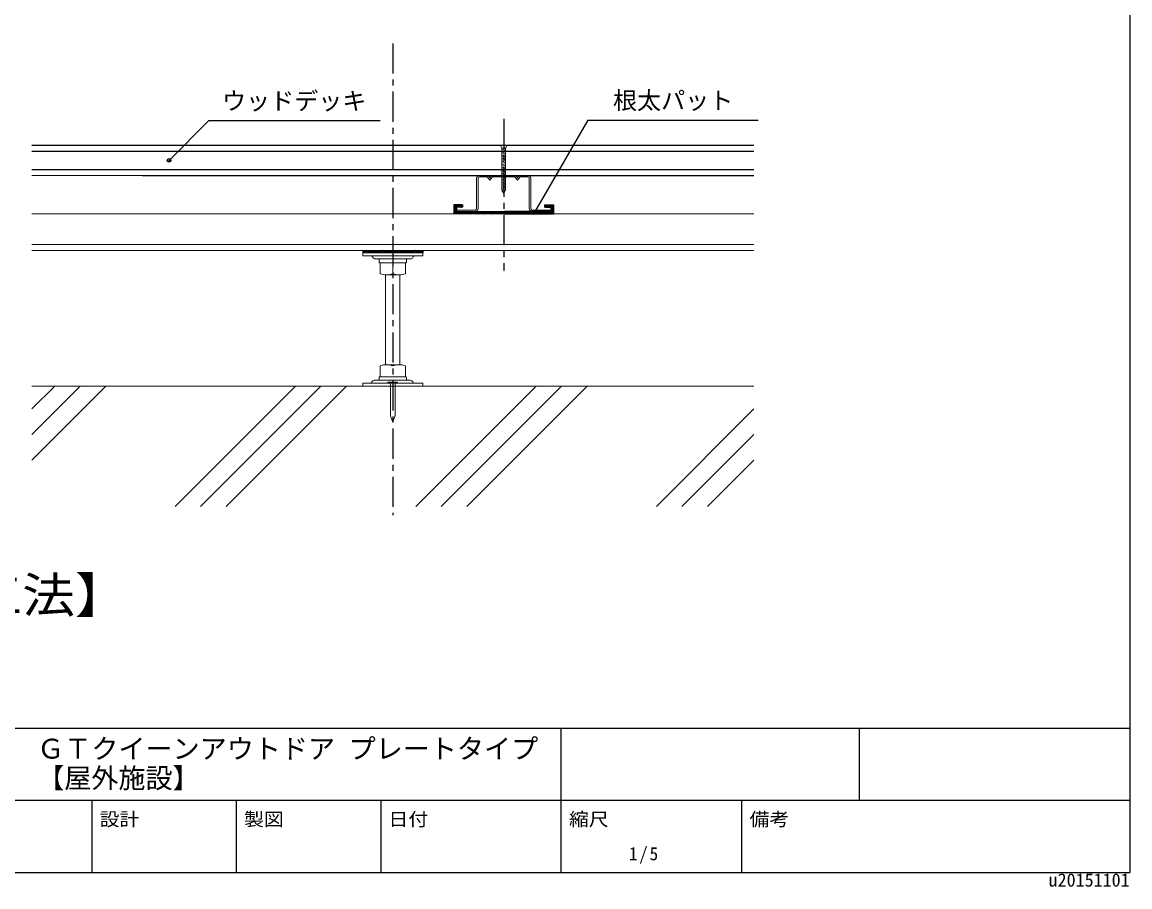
# Model space of a CAD drawing. Units: millimetres, scale not verified. Extents: x -1033 to 1029, y -737 to 700.
# Drawn here: x 109 to 1029, y -737 to -18 of the extents above; entities that cross this region are included whole.
import ezdxf
from ezdxf.enums import TextEntityAlignment as Align

# ---------------------------------------------------------------- set-up
doc = ezdxf.new("R2010")
doc.units = ezdxf.units.MM
doc.header["$LTSCALE"] = 5
doc.header["$PDMODE"] = 32
doc.header["$PDSIZE"] = 3
doc.linetypes.add('CHAIN1', pattern=[8, 5, -1, 1, -1])
for name, color, linetype in [('0-0_中心線', 4, 'CHAIN1'), ('0-2_太線１', 3, 'Continuous'), ('0-3_太線２', 2, 'Continuous'), ('0-6_文字', 7, 'Continuous'), ('F-1_中線', 7, 'Continuous'), ('F-6_文字', 7, 'Continuous')]:
    doc.layers.add(name, color=color, linetype=linetype)
doc.layers.add('0-1_中線', color=7, linetype='Continuous', lineweight=18)
doc.styles.add('ＭＳ ゴシック', font='')
doc.styles.get('ＭＳ ゴシック').set_extended_font_data('MS Gothic')

msp = doc.modelspace()

# ---------------------------------------------------------------- linework, layer by layer
at = {"layer": '0-0_中心線'}
for p, q in [((416.828, -36.173), (416.828, -428.024)), ((508.979, -98.682), (508.979, -224.773))]:
    msp.add_line(p, q, dxfattribs=at)
at = {"layer": '0-1_中線'}
for p, q in [((506.179, -120.773), (511.779, -120.773)), ((510.579, -123.626), (507.379, -124.484)), ((510.579, -124.869), (507.379, -125.726)), ((510.579, -126.111), (507.379, -126.968)), ((510.579, -127.353), (507.379, -128.211)), ((510.579, -128.596), (507.379, -129.453)), ((510.579, -129.838), (507.379, -130.695)), ((510.579, -131.08), (507.379, -131.938)), ((510.579, -132.323), (507.379, -133.18)), ((510.579, -133.565), (507.379, -134.422)), ((510.579, -134.807), (507.379, -135.665)), ((510.579, -136.05), (507.379, -136.907)), ((510.579, -137.292), (507.379, -138.149)), ((116.828, -145.773), (716.828, -145.773)), ((488.879, -145.773), (495.979, -145.773)), ((495.379, -146.973), (488.879, -146.973)), ((498.979, -145.773), (508.979, -145.773)), ((510.579, -138.534), (507.379, -139.392)), ((510.579, -139.777), (507.379, -140.634)), ((510.579, -141.019), (507.379, -141.876)), ((510.579, -142.261), (507.379, -143.119)), ((510.579, -143.504), (507.379, -144.361)), ((510.579, -144.746), (507.379, -145.603)), ((510.579, -145.988), (507.379, -146.846)), ((510.579, -147.231), (507.379, -148.088)), ((529.079, -145.773), (521.979, -145.773)), ((522.579, -146.973), (529.079, -146.973)), ((486.479, -148.173), (486.479, -173.373)), ((487.679, -148.173), (487.679, -173.373)), ((510.579, -148.473), (507.379, -149.33)), ((510.579, -149.715), (507.379, -150.573)), ((510.579, -150.958), (507.379, -151.815)), ((510.579, -152.2), (507.379, -153.057)), ((510.579, -153.442), (507.379, -154.3)), ((510.579, -154.685), (507.379, -155.542)), ((510.579, -155.927), (507.379, -156.784)), ((530.279, -148.173), (530.279, -173.373)), ((531.479, -148.173), (531.479, -173.373)), ((510.579, -157.169), (507.379, -158.027)), ((469.679, -174.573), (469.679, -175.773)), ((485.279, -174.573), (469.679, -174.573)), ((116.828, -177.773), (716.828, -177.773)), ((469.679, -175.773), (485.279, -175.773)), ((548.279, -175.773), (532.679, -175.773)), ((116.828, -203.173), (716.828, -203.173)), ((116.828, -208.173), (716.828, -208.173)), ((441.889, -210.173), (391.889, -210.173)), ((391.889, -212.473), (391.889, -210.173)), ((441.889, -210.173), (441.889, -212.473)), ((441.889, -212.473), (391.889, -212.473)), ((402.889, -215.173), (416.889, -215.173)), ((405.539, -215.673), (405.539, -217.873)), ((406.039, -215.173), (427.739, -215.173)), ((406.039, -218.373), (427.739, -218.373)), ((406.389, -227.435), (406.389, -218.373)), ((430.889, -215.173), (416.889, -215.173)), ((416.889, -227.435), (416.889, -218.373)), ((427.389, -218.373), (427.389, -227.435)), ((428.239, -215.673), (428.239, -217.873)), ((410.828, -228.373), (410.828, -303.073)), ((422.139, -228.373), (411.639, -228.373)), ((422.828, -228.373), (422.828, -303.073)), ((411.578, -303.073), (422.078, -303.073)), ((406.328, -313.073), (406.328, -304.011)), ((427.328, -304.011), (427.328, -313.073)), ((135.915, -320.773), (116.828, -339.861)), ((178.342, -320.773), (116.828, -382.287)), ((157.129, -320.773), (116.828, -361.074)), ((116.828, -320.773), (716.828, -320.773)), ((335.915, -320.773), (235.915, -420.773)), ((357.129, -320.773), (257.129, -420.773)), ((378.342, -320.773), (278.342, -420.773)), ((441.828, -318.473), (391.828, -318.473)), ((391.828, -320.773), (391.828, -318.473)), ((391.828, -320.773), (441.828, -320.773)), ((391.828, -320.773), (441.828, -320.773)), ((402.446, -315.773), (416.446, -315.773)), ((402.446, -315.773), (416.446, -315.773)), ((405.478, -315.773), (405.478, -313.573)), ((427.678, -313.073), (405.978, -313.073)), ((406.828, -313.073), (426.828, -313.073)), ((412.828, -317.473), (412.828, -318.473)), ((414.978, -319.473), (414.978, -345.473)), ((430.446, -315.773), (416.446, -315.773)), ((430.446, -315.773), (416.446, -315.773)), ((418.678, -319.473), (418.678, -345.473)), ((428.178, -315.773), (428.178, -313.573)), ((535.915, -320.773), (435.915, -420.773)), ((441.828, -320.773), (441.828, -318.473)), ((557.129, -320.773), (457.129, -420.773)), ((578.342, -320.773), (478.342, -420.773)), ((716.828, -339.861), (635.915, -420.773)), ((416.734, -350.22), (414.978, -345.473)), ((416.922, -350.22), (418.678, -345.473)), ((716.828, -361.074), (657.129, -420.773)), ((716.828, -382.287), (678.342, -420.773))]:
    msp.add_line(p, q, dxfattribs=at)
for points in [[(506.179, -120.773), (506.237, -120.891), (507.379, -123.173)], [(511.779, -120.773), (510.579, -123.173), (507.379, -123.173)], [(507.379, -123.173), (507.379, -158.002), (508.979, -160.773), (510.579, -158.002), (510.579, -123.173)], [(495.379, -146.973), (497.479, -149.773), (499.579, -146.973), (508.979, -146.973)], [(495.979, -145.773), (497.479, -147.773), (498.979, -145.773), (508.979, -145.773)], [(521.979, -145.773), (520.479, -147.773), (518.979, -145.773), (508.979, -145.773)], [(522.579, -146.973), (520.479, -149.773), (518.379, -146.973), (508.979, -146.973)], [(532.679, -174.573), (548.279, -174.573), (548.279, -175.773)], [(412.828, -317.473), (420.828, -317.473), (420.828, -318.473), (416.828, -318.473), (412.828, -318.473)]]:
    msp.add_lwpolyline(points, dxfattribs=at)
for centre, radius, start, end in [((488.879, -148.173), 2.4, 90, 180), ((488.879, -148.173), 1.2, 90, 180), ((529.079, -148.173), 2.4, 0, 90), ((529.079, -148.173), 1.2, 0, 90), ((485.279, -173.373), 1.2, 270, 0), ((485.279, -173.373), 2.4, 270, 0), ((532.679, -173.373), 2.4, 180, 270), ((532.679, -173.373), 1.2, 180, 270), ((402.889, -211.555), 3.619, 194.70476, 270), ((406.039, -215.673), 0.5, 90, 180), ((406.039, -217.873), 0.5, 180, 270), ((427.739, -215.673), 0.5, 0, 90), ((427.739, -217.873), 0.5, 270, 0), ((430.889, -211.555), 3.619, 270, 345.29523), ((411.639, -213.209), 15.164, 249.74384, 290.25616), ((422.139, -213.209), 15.164, 249.74384, 290.25616), ((411.578, -318.237), 15.164, 69.74384, 110.25616), ((422.078, -318.237), 15.164, 69.74384, 110.25616), ((402.446, -319.392), 3.619, 90, 165.29524), ((402.446, -319.392), 3.619, 90, 165.29524), ((405.978, -313.573), 0.5, 90, 180), ((413.978, -319.473), 1, 0, 90), ((419.678, -319.473), 1, 90, 180), ((427.678, -313.573), 0.5, 0, 90), ((430.446, -319.392), 3.619, 14.70477, 90), ((430.446, -319.392), 3.619, 14.70477, 90)]:
    msp.add_arc(centre, radius, start, end, dxfattribs=at)
at = {"layer": '0-2_太線１'}
for p, q in [((474.679, -170.273), (467.679, -170.273)), ((467.679, -170.273), (467.679, -177.773)), ((467.679, -170.858), (468.264, -170.273)), ((467.679, -171.566), (468.971, -170.273)), ((467.679, -172.273), (469.678, -170.273)), ((467.679, -172.98), (470.385, -170.273)), ((467.679, -173.687), (471.092, -170.273)), ((467.679, -174.394), (469.679, -172.394)), ((467.679, -175.101), (469.679, -173.101)), ((467.679, -175.808), (469.679, -173.808)), ((467.679, -176.515), (469.679, -174.515)), ((469.799, -172.273), (471.799, -170.273)), ((470.506, -172.273), (472.506, -170.273)), ((471.213, -172.273), (473.213, -170.273)), ((471.921, -172.273), (473.921, -170.273)), ((472.628, -172.273), (474.628, -170.273)), ((473.335, -172.273), (474.679, -170.929)), ((474.042, -172.273), (474.679, -171.637)), ((543.279, -172.273), (543.279, -170.273)), ((543.279, -170.919), (543.924, -170.273)), ((543.279, -171.626), (544.631, -170.273)), ((543.338, -172.273), (545.338, -170.273)), ((544.045, -172.273), (546.045, -170.273)), ((544.753, -172.273), (546.753, -170.273)), ((545.46, -172.273), (547.46, -170.273)), ((546.167, -172.273), (548.167, -170.273)), ((546.324, -177.773), (550.279, -173.818)), ((546.874, -172.273), (548.874, -170.273)), ((547.031, -177.773), (550.279, -174.525)), ((547.581, -172.273), (549.581, -170.273)), ((548.279, -172.283), (550.279, -170.283)), ((548.279, -172.99), (550.279, -170.99)), ((548.279, -173.697), (550.279, -171.697)), ((548.279, -174.404), (550.279, -172.404)), ((548.299, -175.091), (550.279, -173.111)), ((467.679, -177.222), (469.679, -175.222)), ((508.979, -177.773), (467.679, -177.773)), ((467.835, -177.773), (469.835, -175.773)), ((468.542, -177.773), (470.542, -175.773)), ((469.249, -177.773), (471.249, -175.773)), ((469.679, -175.773), (508.979, -175.773)), ((469.956, -177.773), (471.956, -175.773)), ((470.663, -177.773), (472.663, -175.773)), ((471.37, -177.773), (473.37, -175.773)), ((472.077, -177.773), (474.077, -175.773)), ((472.785, -177.773), (474.785, -175.773)), ((473.492, -177.773), (475.492, -175.773)), ((474.199, -177.773), (476.199, -175.773)), ((474.906, -177.773), (476.906, -175.773)), ((475.613, -177.773), (477.613, -175.773)), ((476.32, -177.773), (478.32, -175.773)), ((477.027, -177.773), (479.027, -175.773)), ((477.734, -177.773), (479.734, -175.773)), ((478.441, -177.773), (480.441, -175.773)), ((479.148, -177.773), (481.148, -175.773)), ((479.856, -177.773), (481.856, -175.773)), ((480.563, -177.773), (482.563, -175.773)), ((481.27, -177.773), (483.27, -175.773)), ((481.977, -177.773), (483.977, -175.773)), ((482.684, -177.773), (484.684, -175.773)), ((483.391, -177.773), (485.391, -175.773)), ((484.098, -177.773), (486.098, -175.773)), ((484.805, -177.773), (486.805, -175.773)), ((485.512, -177.773), (487.512, -175.773)), ((486.22, -177.773), (488.22, -175.773)), ((486.927, -177.773), (488.927, -175.773)), ((487.634, -177.773), (489.634, -175.773)), ((488.341, -177.773), (490.341, -175.773)), ((489.048, -177.773), (491.048, -175.773)), ((489.755, -177.773), (491.755, -175.773)), ((490.462, -177.773), (492.462, -175.773)), ((491.169, -177.773), (493.169, -175.773)), ((491.876, -177.773), (493.876, -175.773)), ((492.584, -177.773), (494.584, -175.773)), ((493.291, -177.773), (495.291, -175.773)), ((493.998, -177.773), (495.998, -175.773)), ((494.705, -177.773), (496.705, -175.773)), ((495.412, -177.773), (497.412, -175.773)), ((496.119, -177.773), (498.119, -175.773)), ((496.826, -177.773), (498.826, -175.773)), ((497.533, -177.773), (499.533, -175.773)), ((498.24, -177.773), (500.24, -175.773)), ((498.947, -177.773), (500.947, -175.773)), ((499.655, -177.773), (501.655, -175.773)), ((500.362, -177.773), (502.362, -175.773)), ((501.069, -177.773), (503.069, -175.773)), ((501.776, -177.773), (503.776, -175.773)), ((502.483, -177.773), (504.483, -175.773)), ((503.19, -177.773), (505.19, -175.773)), ((503.897, -177.773), (505.897, -175.773)), ((504.604, -177.773), (506.604, -175.773)), ((505.311, -177.773), (507.311, -175.773)), ((506.019, -177.773), (508.019, -175.773)), ((506.726, -177.773), (508.726, -175.773)), ((507.433, -177.773), (509.433, -175.773)), ((508.14, -177.773), (510.14, -175.773)), ((508.847, -177.773), (510.847, -175.773)), ((548.279, -175.773), (508.979, -175.773)), ((508.979, -177.773), (550.279, -177.773)), ((509.554, -177.773), (511.554, -175.773)), ((510.261, -177.773), (512.261, -175.773)), ((510.968, -177.773), (512.968, -175.773)), ((511.675, -177.773), (513.675, -175.773)), ((512.383, -177.773), (514.383, -175.773)), ((513.09, -177.773), (515.09, -175.773)), ((513.797, -177.773), (515.797, -175.773)), ((514.504, -177.773), (516.504, -175.773)), ((515.211, -177.773), (517.211, -175.773)), ((515.918, -177.773), (517.918, -175.773)), ((516.625, -177.773), (518.625, -175.773)), ((517.332, -177.773), (519.332, -175.773)), ((518.039, -177.773), (520.039, -175.773)), ((518.746, -177.773), (520.746, -175.773)), ((519.454, -177.773), (521.454, -175.773)), ((520.161, -177.773), (522.161, -175.773)), ((520.868, -177.773), (522.868, -175.773)), ((521.575, -177.773), (523.575, -175.773)), ((522.282, -177.773), (524.282, -175.773)), ((522.989, -177.773), (524.989, -175.773)), ((523.696, -177.773), (525.696, -175.773)), ((524.403, -177.773), (526.403, -175.773)), ((525.11, -177.773), (527.11, -175.773)), ((525.818, -177.773), (527.818, -175.773)), ((526.525, -177.773), (528.525, -175.773)), ((527.232, -177.773), (529.232, -175.773)), ((527.939, -177.773), (529.939, -175.773)), ((528.646, -177.773), (530.646, -175.773)), ((529.353, -177.773), (531.353, -175.773)), ((530.06, -177.773), (532.06, -175.773)), ((530.767, -177.773), (532.767, -175.773)), ((531.474, -177.773), (533.474, -175.773)), ((532.182, -177.773), (534.182, -175.773)), ((532.889, -177.773), (534.889, -175.773)), ((533.596, -177.773), (535.596, -175.773)), ((534.303, -177.773), (536.303, -175.773)), ((535.01, -177.773), (537.01, -175.773)), ((535.717, -177.773), (537.717, -175.773)), ((536.424, -177.773), (538.424, -175.773)), ((537.131, -177.773), (539.131, -175.773)), ((537.838, -177.773), (539.838, -175.773)), ((538.545, -177.773), (540.545, -175.773)), ((539.253, -177.773), (541.253, -175.773)), ((539.96, -177.773), (541.96, -175.773)), ((540.667, -177.773), (542.667, -175.773)), ((541.374, -177.773), (543.374, -175.773)), ((542.081, -177.773), (544.081, -175.773)), ((542.788, -177.773), (544.788, -175.773)), ((543.495, -177.773), (545.495, -175.773)), ((544.202, -177.773), (546.202, -175.773)), ((544.909, -177.773), (546.909, -175.773)), ((545.617, -177.773), (547.617, -175.773)), ((547.738, -177.773), (550.279, -175.233)), ((548.279, -175.071), (548.279, -175.773)), ((548.445, -177.773), (550.279, -175.94)), ((549.152, -177.773), (550.279, -176.647)), ((549.859, -177.773), (550.279, -177.354)), ((391.889, -208.173), (441.889, -208.173)), ((391.889, -208.173), (391.889, -210.173)), ((392.326, -208.173), (391.889, -208.609)), ((393.74, -208.173), (391.889, -210.024)), ((395.154, -208.173), (393.154, -210.173)), ((396.568, -208.173), (394.568, -210.173)), ((397.982, -208.173), (395.982, -210.173)), ((399.397, -208.173), (397.397, -210.173)), ((400.811, -208.173), (398.811, -210.173)), ((402.225, -208.173), (400.225, -210.173)), ((403.639, -208.173), (401.639, -210.173)), ((405.054, -208.173), (403.054, -210.173)), ((406.468, -208.173), (404.468, -210.173)), ((407.882, -208.173), (405.882, -210.173)), ((409.296, -208.173), (407.296, -210.173)), ((410.71, -208.173), (408.71, -210.173)), ((412.125, -208.173), (410.125, -210.173)), ((413.539, -208.173), (411.539, -210.173)), ((414.953, -208.173), (412.953, -210.173)), ((416.367, -208.173), (414.367, -210.173)), ((417.781, -208.173), (415.781, -210.173)), ((419.196, -208.173), (417.196, -210.173)), ((420.61, -208.173), (418.61, -210.173)), ((422.024, -208.173), (420.024, -210.173)), ((423.438, -208.173), (421.438, -210.173)), ((424.853, -208.173), (422.853, -210.173)), ((426.267, -208.173), (424.267, -210.173)), ((427.681, -208.173), (425.681, -210.173)), ((429.095, -208.173), (427.095, -210.173)), ((430.509, -208.173), (428.509, -210.173)), ((431.924, -208.173), (429.924, -210.173)), ((433.338, -208.173), (431.338, -210.173)), ((434.752, -208.173), (432.752, -210.173)), ((436.166, -208.173), (434.166, -210.173)), ((437.58, -208.173), (435.58, -210.173)), ((438.995, -208.173), (436.995, -210.173)), ((440.409, -208.173), (438.409, -210.173)), ((441.823, -208.173), (439.823, -210.173)), ((441.889, -209.521), (441.237, -210.173)), ((441.889, -208.173), (441.889, -210.173))]:
    msp.add_line(p, q, dxfattribs=at)
for points in [[(474.679, -170.273), (474.679, -172.273), (469.679, -172.273), (469.679, -175.773)], [(543.279, -170.273), (550.279, -170.273), (550.279, -177.773)], [(543.279, -172.273), (548.27, -172.273), (548.279, -172.273), (548.279, -175.071)]]:
    msp.add_lwpolyline(points, dxfattribs=at)
at = {"layer": '0-3_太線２'}
for p, q in [((116.828, -120.773), (716.828, -120.773)), ((116.828, -125.773), (716.828, -125.773)), ((116.828, -140.773), (716.828, -140.773)), ((208.979, -145.773), (716.828, -145.773))]:
    msp.add_line(p, q, dxfattribs=at)
at = {"layer": '0-6_文字'}
for p, q in [((230.957, -133.273), (263.737, -100.494)), ((406.479, -100.494), (263.737, -100.494)), ((578.904, -99.886), (534.181, -176.773)), ((578.904, -99.886), (720.49, -99.886))]:
    msp.add_line(p, q, dxfattribs=at)
for p in [(230.957, -133.273), (534.181, -176.773)]:
    msp.add_point(p, dxfattribs=at)
at = {"layer": 'F-1_中線'}
for p, q in [((1029.276, 699.989), (1029.276, -725.011)), ((-1033.224, -605.011), (1029.276, -605.011)), ((556.776, -725.011), (556.776, -605.011)), ((804.276, -605.011), (804.276, -665.011)), ((46.776, -665.011), (1029.276, -665.011)), ((166.776, -665.011), (166.776, -725.011)), ((286.776, -665.011), (286.776, -725.011)), ((406.776, -665.011), (406.776, -725.011)), ((706.776, -725.011), (706.776, -665.011)), ((-1033.224, -725.011), (1029.276, -725.011))]:
    msp.add_line(p, q, dxfattribs=at)

# ---------------------------------------------------------------- texts
at = {"layer": '0-6_文字', "style": 'ＭＳ ゴシック'}
for s, height, p in [('ウッドデッキ', 14.66, (274.943, -95.65)), ('根太パット', 14.66, (599.803, -95.199)), ('u20151101', 11, (961.776, -740.011))]:
    msp.add_text(s, height=height, dxfattribs=at).set_placement(p, align=Align.BOTTOM_LEFT)
at = {"layer": '0-6_文字', "style": 'ＭＳ ゴシック', "width": 1.1}
msp.add_text('【根太クロス工法】', height=29.33, dxfattribs=at).set_placement((-199.253, -517.936), align=Align.BOTTOM_LEFT)
at = {"layer": 'F-6_文字', "style": 'ＭＳ ゴシック'}
for s, p in [('ＧＴクイーンアウトドア プレートタイプ', (121.326, -635.285)), ('【屋外施設】', (121.326, -659.751))]:
    msp.add_text(s, height=16.5, dxfattribs=at).set_placement(p, align=Align.BOTTOM_LEFT)
at = {"layer": 'F-6_文字', "style": 'ＭＳ ゴシック', "width": 1.1}
for s, p in [('設計', (173.247, -689.517)), ('製図', (293.247, -689.517)), ('日付', (413.247, -689.517)), ('縮尺', (563.247, -689.517)), ('備考', (713.247, -689.517))]:
    msp.add_text(s, height=11, dxfattribs=at).set_placement(p, align=Align.BOTTOM_LEFT)
at = {"layer": 'F-6_文字', "insert": (613.026, -717.511), "char_height": 11, "attachment_point": 7, "style": 'ＭＳ ゴシック'}
msp.add_mtext('\\T1.21;\\W0.95;1/5', dxfattribs=at)

doc.saveas('drawing.dxf')
